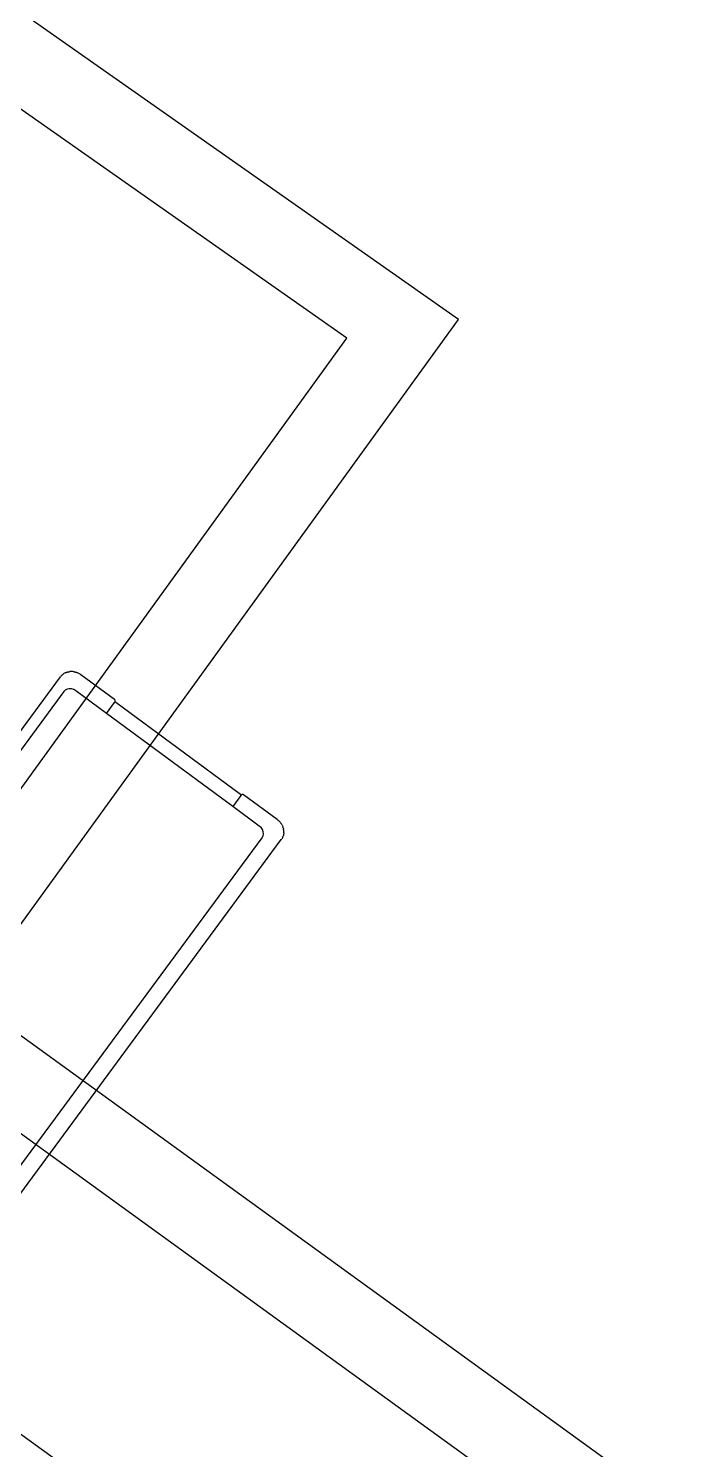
# Model space of a CAD drawing. Header units: metres. Extents: x 141303 to 146299, y 125960 to 127091.
# Drawn here: x 142378.742 to 142380.418, y 126614.96 to 126618.541 of the extents above; entities that cross this region are included whole.
import ezdxf

# ---------------------------------------------------------------- set-up
doc = ezdxf.new("R2010")
doc.units = ezdxf.units.M
doc.header["$MEASUREMENT"] = 0
doc.layers.add('Edges', color=7, linetype='Continuous')
doc.layers.add('NVMI_WALL', color=7, linetype='Continuous', lineweight=30)
doc.layers.add('WALL NEW', color=7, linetype='Continuous', lineweight=25)

# ---------------------------------------------------------------- blocks, each defined once
blk = doc.blocks.new('X-ray Table pl')
at = {"layer": 'Edges'}
for p, q in [((1628.4, 677.6), (2644.9, 677.6)), ((2646.7, 677.5), (2644.9, 677.6)), ((2648.5, 677.4), (2646.7, 677.5)), ((2650.3, 677.2), (2648.5, 677.4)), ((2652, 676.8), (2650.3, 677.2)), ((2652, 676.8), (2653.7, 676.4)), ((2653.7, 676.4), (2655.5, 675.9)), ((2618.9, 647.5), (1621.4, 647.5)), ((2624.2, 646.7), (2618.9, 647.5)), ((2629.1, 644.3), (2624.2, 646.7)), ((2633.4, 640.4), (2629.1, 644.3)), ((2636.6, 635.4), (2633.4, 640.4)), ((2657.2, 675.3), (2655.5, 675.9)), ((2658.8, 674.6), (2657.2, 675.3)), ((2660.4, 673.8), (2658.8, 674.6)), ((2662, 672.9), (2660.4, 673.8)), ((2663.6, 671.9), (2662, 672.9)), ((2663.6, 671.9), (2665.1, 670.9)), ((2666.5, 669.8), (2665.1, 670.9)), ((2666.5, 669.8), (2667.9, 668.6)), ((2667.9, 668.6), (2669.3, 667.3)), ((2669.3, 667.3), (2670.6, 665.9)), ((2671.8, 664.5), (2670.6, 665.9)), ((2673, 663), (2671.8, 664.5)), ((2674, 661.5), (2673, 663)), ((2675.1, 659.9), (2674, 661.5)), ((2676, 658.3), (2675.1, 659.9)), ((2676.9, 656.6), (2676, 658.3)), ((2676.9, 656.6), (2677.7, 654.8)), ((2677.7, 654.8), (2678.4, 653)), ((2678.4, 653), (2679.1, 651.2)), ((2679.6, 649.4), (2679.1, 651.2)), ((2680.1, 647.5), (2679.6, 649.4)), ((2680.5, 645.6), (2680.1, 647.5)), ((2680.8, 643.6), (2680.5, 645.6)), ((2681, 641.7), (2680.8, 643.6)), ((2681.1, 639.8), (2681, 641.7)), ((2681.1, 639.8), (2681.2, 637.8)), ((2638.7, 629.5), (2636.6, 635.4)), ((2639.4, 623.2), (2638.7, 629.5)), ((2639.4, 522.4), (2639.4, 623.2)), ((2681.2, 526.9), (2681.2, 637.8)), ((2681, 525.8), (2681.2, 526.9)), ((2639.4, 522.4), (2675, 522.4)), ((2639.4, 107.7), (2639.4, 522.4)), ((2675.6, 522.4), (2675, 522.4)), ((2677.1, 522.4), (2675, 522.4)), ((2676.1, 522.1), (2675.6, 522.4)), ((2676.5, 521.8), (2676.1, 522.1)), ((2676.8, 521.3), (2676.5, 521.8)), ((2677, 520.8), (2676.8, 521.3)), ((2677.1, 520.2), (2677, 520.8)), ((2677.1, 522.4), (2678.1, 522.6)), ((2677.1, 110), (2677.1, 520.2)), ((2678.1, 522.6), (2679.1, 523.1)), ((2679.1, 523.1), (2680, 523.8)), ((2680, 523.8), (2680.6, 524.7)), ((2680.6, 524.7), (2681, 525.8)), ((2675, 107.7), (2639.4, 107.7)), ((2639.4, 20.8), (2639.4, 107.7)), ((2675.6, 107.8), (2675, 107.7)), ((2677.1, 107.7), (2675, 107.7)), ((2676.1, 108), (2675.6, 107.8)), ((2676.1, 108), (2676.5, 108.4)), ((2676.5, 108.4), (2676.8, 108.8)), ((2676.8, 108.8), (2677, 109.4)), ((2677.1, 110), (2677, 109.4)), ((2678.1, 107.6), (2677.1, 107.7)), ((2679.1, 107.1), (2678.1, 107.6)), ((2680, 106.4), (2679.1, 107.1)), ((2680.6, 105.5), (2680, 106.4)), ((2681, 104.4), (2680.6, 105.5)), ((2681.2, 103.2), (2681, 104.4)), ((2681.2, -7.6), (2681.2, 103.2)), ((2629.1, -0.3), (2633.4, 3.6)), ((2633.4, 3.6), (2636.6, 8.6)), ((2636.6, 8.6), (2638.7, 14.5)), ((2638.7, 14.5), (2639.4, 20.8)), ((735.3, -3.5), (2618.9, -3.5)), ((2618.9, -3.5), (2624.2, -2.7)), ((2624.2, -2.7), (2629.1, -0.3)), ((2667.9, -38.4), (2669.3, -37.1)), ((2669.3, -37.1), (2670.6, -35.8)), ((2671.8, -34.4), (2670.6, -35.8)), ((2671.8, -34.4), (2673, -32.9)), ((2673, -32.9), (2674, -31.3)), ((2675.1, -29.7), (2674, -31.3)), ((2676, -28.1), (2675.1, -29.7)), ((2676.9, -26.4), (2676, -28.1)), ((2676.9, -26.4), (2677.7, -24.6)), ((2677.7, -24.6), (2678.4, -22.9)), ((2678.4, -22.9), (2679.1, -21)), ((2679.6, -19.2), (2679.1, -21)), ((2680.1, -17.3), (2679.6, -19.2)), ((2680.5, -15.4), (2680.1, -17.3)), ((2680.8, -13.5), (2680.5, -15.4)), ((2681, -11.5), (2680.8, -13.5)), ((2681, -11.5), (2681.1, -9.6)), ((2681.1, -9.6), (2681.2, -7.6)), ((717.4, -47.4), (2644.9, -47.4)), ((2644.9, -47.4), (2646.7, -47.4)), ((2648.5, -47.2), (2646.7, -47.4)), ((2650.3, -47), (2648.5, -47.2)), ((2650.3, -47), (2652, -46.7)), ((2652, -46.7), (2653.7, -46.2)), ((2653.7, -46.2), (2655.5, -45.7)), ((2655.5, -45.7), (2657.2, -45.1)), ((2658.8, -44.4), (2657.2, -45.1)), ((2660.4, -43.6), (2658.8, -44.4)), ((2662, -42.7), (2660.4, -43.6)), ((2663.6, -41.8), (2662, -42.7)), ((2663.6, -41.8), (2665.1, -40.7)), ((2665.1, -40.7), (2666.5, -39.6)), ((2666.5, -39.6), (2667.9, -38.4))]:
    blk.add_line(p, q, dxfattribs=at)

msp = doc.modelspace()

# ---------------------------------------------------------------- linework, layer by layer
at = {"layer": 'NVMI_WALL'}
for p, q in [((142381.43402, 126614.03963), (142367.99624, 126623.76951)), ((142383.26065, 126612.4701), (142367.87894, 126623.60751)), ((142379.82547, 126617.80745), (142374.74996, 126621.36941)), ((142379.54444, 126617.76034), (142374.63265, 126621.2074)), ((142376.42355, 126613.10912), (142379.82547, 126617.80745)), ((142376.25983, 126613.22402), (142379.54444, 126617.76034)), ((142380.53119, 126613.68928), (142376.48134, 126616.62165))]:
    msp.add_line(p, q, dxfattribs=at)

# ---------------------------------------------------------------- block references
at = {"layer": 'WALL NEW', "xscale": 0.000953198610244418, "yscale": 0.000953198610244418, "zscale": 0.000953198610244418, "rotation": 53.5931681703384}
msp.add_blockref('X-ray Table pl', (142377.84627, 126614.49468), dxfattribs=at)

doc.saveas('drawing.dxf')
